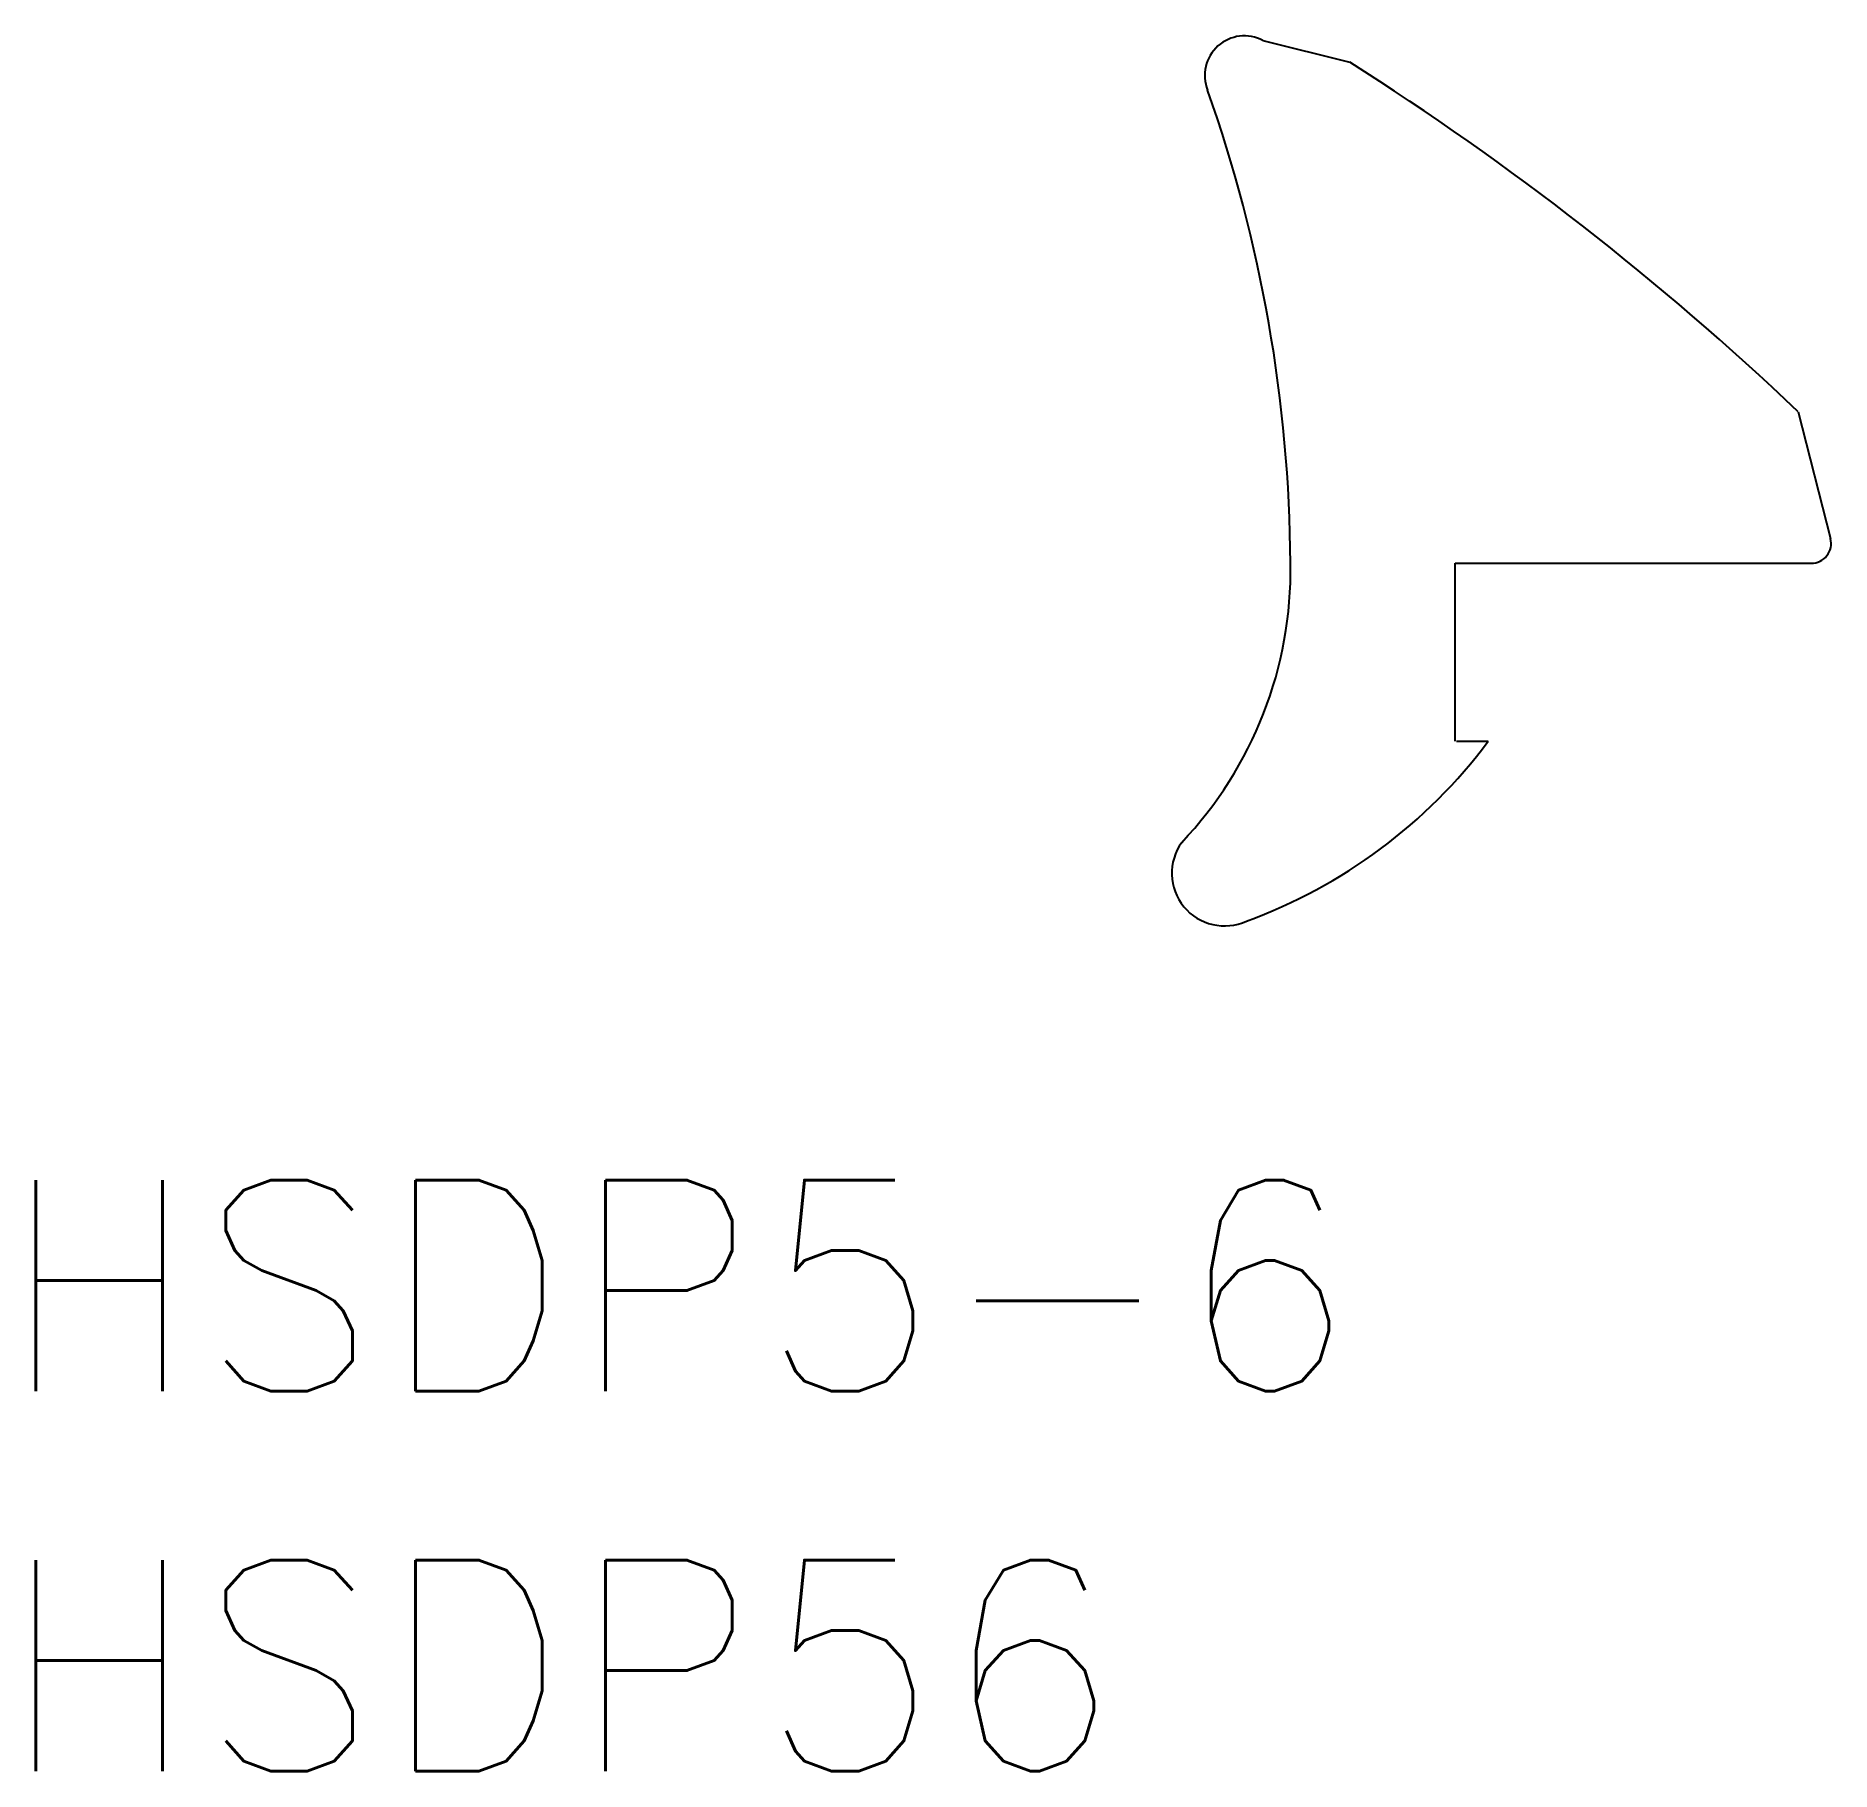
# Model space of a CAD drawing. Extents: x -21.5 to 5.7, y -18.3 to 8.
import ezdxf

# ---------------------------------------------------------------- set-up
doc = ezdxf.new("R2010")
doc.units = 0
doc.layers.get('0').update_dxf_attribs({"linetype": 'CONTINUOUS'})
doc.styles.get("Standard").update_dxf_attribs({"font": 'txt.shx', "bigfont": 'bigfont.shx'})

msp = doc.modelspace()

# ---------------------------------------------------------------- linework, layer by layer
at = {"color": 7, "linetype": 'CONTINUOUS'}
for p, q in [((-2.917, 7.929), (-1.6, 7.6)), ((5.2, 2.3), (5.691, 0.374)), ((0, -2.7), (0, 0)), ((0, 0), (5.4, 0)), ((0.018, -2.7), (0.5, -2.7))]:
    msp.add_line(p, q, dxfattribs=at)
for centre, radius, start, end in [((-3.2, 7.4), 0.6, 61.8742, 201.8514), ((-25.119, -29.587), 44, 46.4444, 57.6891), ((-24.499, -0.154), 22, 0.4023, 19.4652), ((5.4, 0.3), 0.3, 270, 14.2944), ((-8.499, -0.1), 6, 316.4559, 0.9577), ((-5.909, 2.088), 8, 290.0437, 323.2373), ((-3.5, -4.7), 0.8, 144.3529, 294.5917)]:
    msp.add_arc(centre, radius, start, end, dxfattribs=at)

# ---------------------------------------------------------------- texts
for s, p in [('HSDP5-6', (-22.078, -12.557)), ('HSDP56', (-22.078, -18.321))]:
    msp.add_text(s, height=3.2, dxfattribs=at).set_placement(p)

doc.saveas('drawing.dxf')
